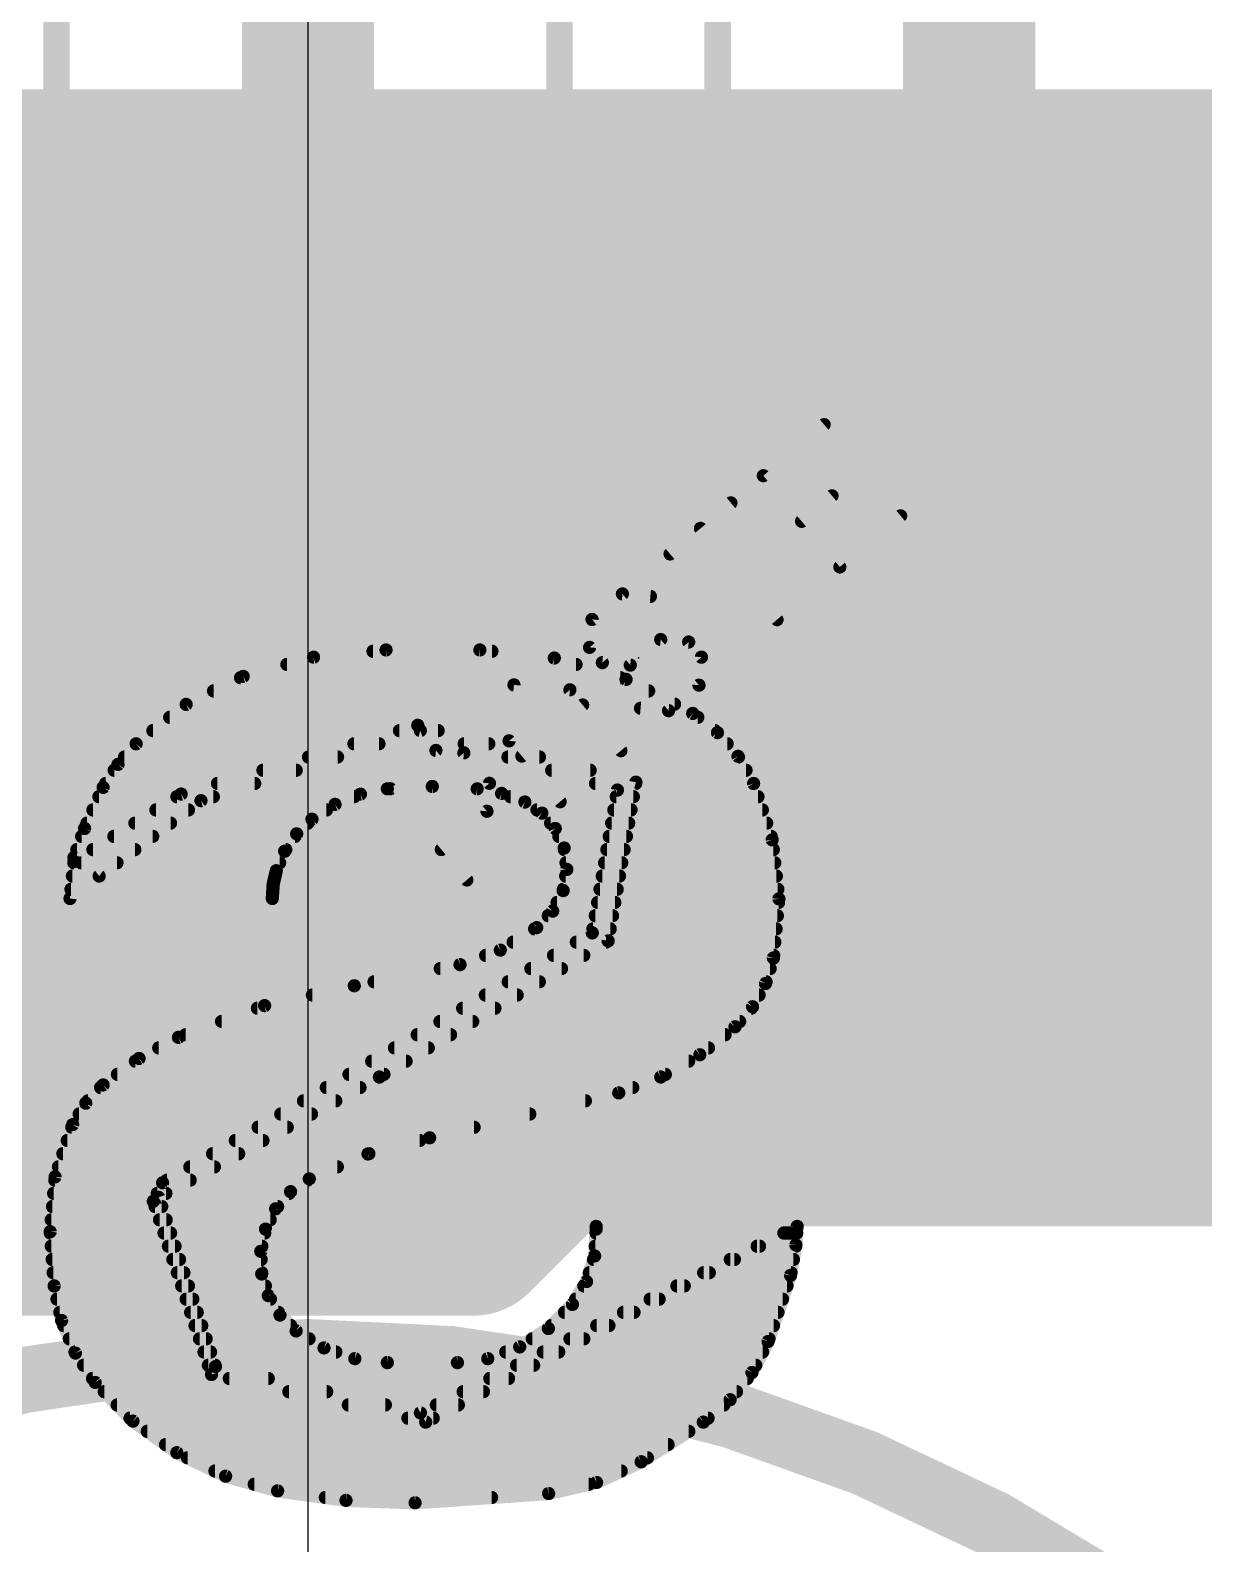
# Model space of a CAD drawing. Extents: x -8.2 to 28.1, y -0.4 to 23.5.
# Drawn here: x 12.166 to 14.421, y 4.966 to 7.873 of the extents above; entities that cross this region are included whole.
import ezdxf

# ---------------------------------------------------------------- set-up
doc = ezdxf.new("R2010")
doc.units = 0
for name, color, linetype in [('1', 12, 'CONTINUOUS'), ('21', 53, 'CONTINUOUS'), ('22', 53, 'CONTINUOUS'), ('23', 53, 'CONTINUOUS'), ('29', 253, 'CONTINUOUS'), ('31', 253, 'CONTINUOUS'), ('39', 12, 'CONTINUOUS'), ('48', 253, 'CONTINUOUS'), ('51', 53, 'CONTINUOUS')]:
    doc.layers.add(name, color=color, linetype=linetype)

# ---------------------------------------------------------------- blocks, each defined once
blk = doc.blocks.new('RECT')
blk.add_solid([(-0.5, -0.5), (0.5, -0.5), (-0.5, 0.5), (0.5, 0.5)])

msp = doc.modelspace()

# ---------------------------------------------------------------- linework, layer by layer
at = {"layer": '1'}
for points, const_width in [([(12.7, 8.5575), (12.7, 6.35)], 0.254), ([(13.97, 8.5575), (13.97, 6.35)], 0.254), ([(13.335, 6.6675), (13.335, 5.8738)], 0.3048), ([(12.7, 6.35), (12.5222, 6.6675)], 0.254), ([(13.97, 6.35), (14.1478, 6.6675)], 0.254), ([(13.335, 5.8738), (13.0175, 5.5563)], 0.3048), ([(13.0175, 5.5563), (11.43, 5.5563)], 0.3048)]:
    msp.add_lwpolyline(points, dxfattribs=dict(at, const_width=const_width))
for points, const_width in [([(13.4112, 6.6675, 1), (13.2588, 6.6675)], 0.1524), ([(12.5776, 6.6985, 1), (12.4668, 6.6365)], 0.127), ([(14.2032, 6.6365, 1), (14.0924, 6.6985)], 0.127), ([(12.6446, 6.319, 1), (12.7554, 6.381)], 0.127), ([(13.9146, 6.381, 1), (14.0254, 6.319)], 0.127), ([(12.6365, 6.35, 1), (12.7635, 6.35)], 0.127), ([(13.9065, 6.35, 1), (14.0335, 6.35)], 0.127), ([(13.3889, 5.8199, 1), (13.2811, 5.9276)], 0.1524), ([(13.2588, 5.8738, 1), (13.4112, 5.8738)], 0.1524), ([(13.0175, 5.4801, 1), (13.0175, 5.6325)], 0.1524), ([(12.9636, 5.6101, 1), (13.0714, 5.5024)], 0.1524)]:
    msp.add_lwpolyline(points, format="xyb", dxfattribs=dict(at, const_width=const_width))
at = {"layer": '21', "const_width": 0.1524}
for points in [[(12.065, 7.6835), (14.605, 7.6835)], [(14.605, 5.6515), (12.065, 5.6515)]]:
    msp.add_lwpolyline(points, dxfattribs=at)
at = {"layer": '22', "const_width": 0.0254}
for points in [[(12.7106, 6.6688), (12.8499, 6.6827)], [(12.8249, 6.6802), (13.0533, 6.6802)], [(12.8499, 6.6827), (13.0302, 6.6827)], [(13.0302, 6.6827), (13.1732, 6.6672)], [(12.5755, 6.6319), (12.7106, 6.6688)], [(12.6594, 6.6548), (13.2149, 6.6548)], [(13.1732, 6.6672), (13.311, 6.6261)], [(12.4658, 6.5781), (12.5755, 6.6319)], [(12.5704, 6.6294), (13.3001, 6.6294)], [(13.311, 6.6261), (13.4391, 6.5608)], [(12.5186, 6.604), (13.3544, 6.604)], [(12.3698, 6.5024), (12.4658, 6.5781)], [(12.4668, 6.5786), (13.4042, 6.5786)], [(13.4391, 6.5608), (13.4866, 6.5239)], [(12.4342, 6.5532), (13.4489, 6.5532)], [(12.4562, 6.4059), (12.9108, 6.538)], [(12.9108, 6.538), (13.3299, 6.4287)], [(12.3349, 6.4629), (12.3698, 6.5024)], [(12.3698, 6.5024), (12.8363, 6.5024)], [(12.402, 6.5278), (13.4816, 6.5278)], [(12.9159, 6.5278), (12.4943, 6.3932)], [(12.7883, 6.5024), (13.0473, 6.5024)], [(12.8757, 6.5278), (12.9499, 6.5278)], [(13.2944, 6.4135), (12.9159, 6.5278)], [(13, 6.5024), (13.5053, 6.5024)], [(13.4866, 6.5239), (13.5261, 6.4784)], [(12.3474, 6.477), (12.7568, 6.477)], [(12.7009, 6.477), (13.1447, 6.477)], [(13.0841, 6.477), (13.5269, 6.477)], [(13.5261, 6.4784), (13.556, 6.4262)], [(12.3063, 6.4186), (12.3349, 6.4629)], [(12.3276, 6.4516), (12.6772, 6.4516)], [(12.6135, 6.4516), (13.2421, 6.4516)], [(13.1682, 6.4516), (13.5415, 6.4516)], [(12.2707, 6.3398), (12.3063, 6.4186)], [(12.3112, 6.4262), (12.5977, 6.4262)], [(12.5261, 6.4262), (13.3295, 6.4262)], [(12.8524, 6.416), (12.8008, 6.4057)], [(12.9388, 6.4205), (12.8524, 6.416)], [(13.0251, 6.416), (12.9388, 6.4205)], [(13.0719, 6.4071), (13.0251, 6.416)], [(13.2461, 6.1392), (13.2944, 6.4135)], [(13.2523, 6.4262), (13.556, 6.4262)], [(13.3299, 6.4287), (13.2766, 6.1239)], [(13.556, 6.4262), (13.5918, 6.3179)], [(12.2504, 6.2763), (12.4562, 6.4059)], [(12.2983, 6.4008), (12.5181, 6.4008)], [(12.4943, 6.3932), (12.2987, 6.2484)], [(12.4481, 6.4008), (12.7886, 6.4008)], [(12.7519, 6.386), (12.7076, 6.3576)], [(12.8008, 6.4057), (12.7519, 6.386)], [(13.1166, 6.3906), (13.0719, 6.4071)], [(13.0891, 6.4008), (13.325, 6.4008)], [(13.1493, 6.3693), (13.1166, 6.3906)], [(13.2922, 6.4008), (13.5644, 6.4008)], [(12.2868, 6.3754), (12.4703, 6.3754)], [(12.4078, 6.3754), (12.7354, 6.3754)], [(12.7076, 6.3576), (12.6782, 6.3295)], [(13.1399, 6.3754), (13.3206, 6.3754)], [(13.175, 6.3398), (13.1493, 6.3693)], [(13.2877, 6.3754), (13.5728, 6.3754)], [(12.2504, 6.284), (12.2707, 6.3398)], [(12.2753, 6.35), (12.4359, 6.35)], [(12.3674, 6.35), (12.6997, 6.35)], [(12.6782, 6.3295), (12.655, 6.296)], [(13.1661, 6.35), (13.3161, 6.35)], [(13.1921, 6.3022), (13.175, 6.3398)], [(13.2832, 6.35), (13.5812, 6.35)], [(12.2559, 6.2992), (12.3673, 6.2992)], [(12.2652, 6.3246), (12.4016, 6.3246)], [(12.2868, 6.2992), (12.6573, 6.2992)], [(12.3271, 6.3246), (12.6749, 6.3246)], [(13.1819, 6.3246), (13.3117, 6.3246)], [(13.1973, 6.2612), (13.1921, 6.3022)], [(13.1925, 6.2992), (13.3073, 6.2992)], [(13.2743, 6.2992), (13.5939, 6.2992)], [(13.2787, 6.3246), (13.5896, 6.3246)], [(13.5918, 6.3179), (13.6047, 6.2045)], [(12.2428, 6.2052), (12.2504, 6.2763)], [(12.2501, 6.2738), (12.6455, 6.2738)], [(12.2987, 6.2484), (12.2504, 6.284)], [(12.2642, 6.2738), (12.333, 6.2738)], [(12.655, 6.296), (12.639, 6.2586)], [(13.1957, 6.2738), (13.3028, 6.2738)], [(13.2698, 6.2738), (13.5968, 6.2738)], [(12.2474, 6.2484), (12.6367, 6.2484)], [(12.639, 6.2586), (12.633, 6.2322)], [(13.1902, 6.2205), (13.1973, 6.2612)], [(13.1951, 6.2484), (13.2984, 6.2484)], [(13.2653, 6.2484), (13.5997, 6.2484)], [(12.2447, 6.223), (12.6325, 6.223)], [(12.633, 6.2322), (12.6314, 6.2052)], [(13.1701, 6.1811), (13.1902, 6.2205)], [(13.1906, 6.223), (13.2939, 6.223)], [(13.2609, 6.223), (13.6026, 6.223)], [(12.6314, 6.2052), (12.2428, 6.2052)], [(13.1394, 6.1493), (13.1701, 6.1811)], [(13.1785, 6.1976), (13.2895, 6.1976)], [(13.2564, 6.1976), (13.604, 6.1976)], [(13.6047, 6.2045), (13.5941, 6.0909)], [(13.1615, 6.1722), (13.285, 6.1722)], [(13.2519, 6.1722), (13.6017, 6.1722)], [(12.4206, 5.6591), (13.2461, 6.1392)], [(13.2766, 6.1239), (12.8372, 5.8623)], [(13.0694, 6.1062), (13.1394, 6.1493)], [(13.1353, 6.1468), (13.2806, 6.1468)], [(13.2474, 6.1468), (13.5993, 6.1468)], [(12.9921, 6.0782), (13.0694, 6.1062)], [(13.0413, 6.096), (13.2297, 6.096)], [(13.0941, 6.1214), (13.2724, 6.1214)], [(13.1718, 6.096), (13.5946, 6.096)], [(13.2155, 6.1214), (13.5969, 6.1214)], [(12.7889, 6.0376), (12.9921, 6.0782)], [(12.9541, 6.0706), (13.1871, 6.0706)], [(13.1281, 6.0706), (13.5878, 6.0706)], [(13.5941, 6.0909), (13.579, 6.042)], [(12.6166, 5.9995), (12.7889, 6.0376)], [(12.8269, 6.0452), (13.1444, 6.0452)], [(13.0845, 6.0452), (13.58, 6.0452)], [(13.579, 6.042), (13.554, 5.9973)], [(12.7085, 6.0198), (13.1018, 6.0198)], [(13.0408, 6.0198), (13.5666, 6.0198)], [(12.4511, 5.9385), (12.6166, 5.9995)], [(12.6028, 5.9944), (13.0591, 5.9944)], [(12.9971, 5.9944), (13.5515, 5.9944)], [(13.554, 5.9973), (13.5204, 5.9588)], [(12.5339, 5.969), (13.0164, 5.969)], [(12.9535, 5.969), (13.5293, 5.969)], [(13.5204, 5.9588), (13.4528, 5.905)], [(12.3754, 5.898), (12.4511, 5.9385)], [(12.4649, 5.9436), (12.9738, 5.9436)], [(12.9098, 5.9436), (13.5013, 5.9436)], [(12.3063, 5.8471), (12.3754, 5.898)], [(12.3684, 5.8928), (12.8884, 5.8928)], [(12.4132, 5.9182), (12.9311, 5.9182)], [(12.8224, 5.8928), (13.4312, 5.8928)], [(12.8661, 5.9182), (13.4693, 5.9182)], [(13.4528, 5.905), (13.3777, 5.8624)], [(12.3339, 5.8674), (12.8458, 5.8674)], [(12.8372, 5.8623), (12.413, 5.6312)], [(12.7788, 5.8674), (13.3865, 5.8674)], [(13.3777, 5.8624), (13.2969, 5.8318)], [(12.2731, 5.8121), (12.3063, 5.8471)], [(12.3015, 5.842), (12.7999, 5.842)], [(12.7351, 5.842), (13.3239, 5.842)], [(13.2969, 5.8318), (12.9337, 5.7455)], [(12.2479, 5.7709), (12.2731, 5.8121)], [(12.2773, 5.8166), (12.7533, 5.8166)], [(12.6914, 5.8166), (13.2329, 5.8166)], [(12.2603, 5.7912), (12.7067, 5.7912)], [(12.6477, 5.7912), (13.126, 5.7912)], [(12.2141, 5.6706), (12.2479, 5.7709)], [(12.2462, 5.7658), (12.6601, 5.7658)], [(12.6041, 5.7658), (13.0191, 5.7658)], [(12.9337, 5.7455), (12.8152, 5.7146)], [(12.2291, 5.715), (12.5668, 5.715)], [(12.2376, 5.7404), (12.6134, 5.7404)], [(12.5167, 5.715), (12.8169, 5.715)], [(12.5604, 5.7404), (12.9142, 5.7404)], [(12.2205, 5.6896), (12.5202, 5.6896)], [(12.473, 5.6896), (12.7564, 5.6896)], [(12.8152, 5.7146), (12.7025, 5.6667)], [(12.2047, 5.5651), (12.2141, 5.6706)], [(12.2136, 5.6642), (12.4736, 5.6642)], [(12.4028, 5.6236), (12.4206, 5.6591)], [(12.4294, 5.6642), (12.6989, 5.6642)], [(12.7025, 5.6667), (12.6665, 5.642)], [(12.2113, 5.6388), (12.427, 5.6388)], [(12.4104, 5.6388), (12.6637, 5.6388)], [(12.413, 5.6312), (12.5222, 5.3061)], [(12.6665, 5.642), (12.6379, 5.6091)], [(12.209, 5.6134), (12.419, 5.6134)], [(12.5146, 5.2908), (12.4028, 5.6236)], [(12.4062, 5.6134), (12.6416, 5.6134)], [(12.6379, 5.6091), (12.6184, 5.5701)], [(12.2067, 5.588), (12.4275, 5.588)], [(12.4148, 5.588), (12.6273, 5.588)], [(12.6184, 5.5701), (12.6093, 5.5275)], [(12.9159, 5.2172), (13.6398, 5.5753)], [(13.6398, 5.5753), (12.9261, 5.1994)], [(13.2507, 5.5186), (13.2537, 5.5702)], [(13.2537, 5.5702), (13.2537, 5.5753)], [(13.2537, 5.5753), (13.6398, 5.5753)], [(13.6398, 5.5753), (13.6373, 5.5397)], [(12.2123, 5.461), (12.2047, 5.5651)], [(12.2049, 5.5626), (12.436, 5.5626)], [(12.4233, 5.5626), (12.6168, 5.5626)], [(13.2533, 5.5626), (13.6157, 5.5626)], [(13.6141, 5.5626), (13.6389, 5.5626)], [(12.2067, 5.5372), (12.4446, 5.5372)], [(12.2086, 5.5118), (12.4531, 5.5118)], [(12.4318, 5.5372), (12.6113, 5.5372)], [(12.4404, 5.5118), (12.6099, 5.5118)], [(12.6093, 5.5275), (12.6111, 5.4839)], [(13.2351, 5.4694), (13.2507, 5.5186)], [(13.2485, 5.5118), (13.5192, 5.5118)], [(13.2518, 5.5372), (13.5675, 5.5372)], [(13.5114, 5.5118), (13.6324, 5.5118)], [(13.5628, 5.5372), (13.6369, 5.5372)], [(13.6373, 5.5397), (13.6271, 5.4813)], [(12.2104, 5.4864), (12.4616, 5.4864)], [(12.4489, 5.4864), (12.611, 5.4864)], [(12.6111, 5.4839), (12.6237, 5.4423)], [(13.2405, 5.4864), (13.471, 5.4864)], [(13.4601, 5.4864), (13.628, 5.4864)], [(12.2266, 5.3946), (12.2123, 5.461)], [(12.2123, 5.461), (12.4702, 5.461)], [(12.4574, 5.461), (12.618, 5.461)], [(13.208, 5.4254), (13.2351, 5.4694)], [(13.23, 5.461), (13.4228, 5.461)], [(13.4087, 5.461), (13.6202, 5.461)], [(13.6271, 5.4813), (13.5839, 5.3543)], [(12.2178, 5.4356), (12.4787, 5.4356)], [(12.466, 5.4356), (12.6278, 5.4356)], [(12.6237, 5.4423), (12.6462, 5.4051)], [(13.1618, 5.3791), (13.208, 5.4254)], [(13.2143, 5.4356), (13.3746, 5.4356)], [(13.3574, 5.4356), (13.6116, 5.4356)], [(12.2232, 5.4102), (12.4872, 5.4102)], [(12.4745, 5.4102), (12.6431, 5.4102)], [(12.6462, 5.4051), (12.6771, 5.3746)], [(13.1928, 5.4102), (13.3263, 5.4102)], [(13.306, 5.4102), (13.6029, 5.4102)], [(12.2532, 5.332), (12.2266, 5.3946)], [(12.2307, 5.3848), (12.4958, 5.3848)], [(12.483, 5.3848), (12.6668, 5.3848)], [(12.6771, 5.3746), (12.7307, 5.3419)], [(13.1067, 5.3439), (13.1618, 5.3791)], [(13.1675, 5.3848), (13.2781, 5.3848)], [(13.2547, 5.3848), (13.5943, 5.3848)], [(12.2415, 5.3594), (12.5043, 5.3594)], [(12.4916, 5.3594), (12.702, 5.3594)], [(12.7307, 5.3419), (12.7901, 5.3213)], [(13.0454, 5.3213), (13.1067, 5.3439)], [(13.131, 5.3594), (13.2299, 5.3594)], [(13.2034, 5.3594), (13.5856, 5.3594)], [(13.5839, 5.3543), (13.553, 5.2948)], [(12.2523, 5.334), (12.5128, 5.334)], [(12.2911, 5.2756), (12.2532, 5.332)], [(12.2689, 5.3086), (12.5214, 5.3086)], [(12.5001, 5.334), (12.7536, 5.334)], [(12.5086, 5.3086), (13.1334, 5.3086)], [(12.7901, 5.3213), (12.8524, 5.3137)], [(12.8524, 5.3137), (12.987, 5.3137)], [(12.987, 5.3137), (13.0454, 5.3213)], [(13.0799, 5.334), (13.1817, 5.334)], [(13.1007, 5.3086), (13.5602, 5.3086)], [(13.152, 5.334), (13.5734, 5.334)], [(12.286, 5.2832), (12.6236, 5.2832)], [(12.9261, 5.1994), (12.5146, 5.2908)], [(12.5222, 5.3061), (12.9159, 5.2172)], [(12.5488, 5.2832), (13.0852, 5.2832)], [(13.0493, 5.2832), (13.5437, 5.2832)], [(13.553, 5.2948), (13.511, 5.2424)], [(12.3637, 5.2013), (12.2911, 5.2756)], [(12.3085, 5.2578), (12.7361, 5.2578)], [(12.6632, 5.2578), (13.037, 5.2578)], [(12.998, 5.2578), (13.5233, 5.2578)], [(12.3333, 5.2324), (12.8486, 5.2324)], [(12.7775, 5.2324), (12.9888, 5.2324)], [(12.9466, 5.2324), (13.499, 5.2324)], [(13.511, 5.2424), (13.4595, 5.1994)], [(12.3581, 5.207), (13.4686, 5.207)], [(12.4481, 5.1407), (12.3637, 5.2013)], [(12.8919, 5.207), (12.9405, 5.207)], [(13.4595, 5.1994), (13.3401, 5.1232)], [(12.3911, 5.1816), (13.4316, 5.1816)], [(12.4264, 5.1562), (13.3918, 5.1562)], [(12.5416, 5.0955), (12.4481, 5.1407)], [(12.4685, 5.1308), (13.352, 5.1308)], [(12.5212, 5.1054), (13.3017, 5.1054)], [(13.3401, 5.1232), (13.2544, 5.0834)], [(12.6416, 5.0673), (12.5416, 5.0955)], [(12.5967, 5.08), (13.2395, 5.08)], [(13.2544, 5.0834), (13.1623, 5.0622)], [(12.7731, 5.0491), (12.6416, 5.0673)], [(12.7333, 5.0546), (13.0527, 5.0546)], [(12.9057, 5.0444), (12.7731, 5.0491)], [(13.1623, 5.0622), (12.9057, 5.0444)]]:
    msp.add_lwpolyline(points, dxfattribs=at)
at = {"layer": '22', "const_width": 0.0127}
for points in [[(12.8249, 6.6866, 1), (12.8249, 6.6738)], [(12.8499, 6.6891, 1), (12.8499, 6.6764)], [(12.8505, 6.6764, 1), (12.8493, 6.689)], [(13.0309, 6.689, 1), (13.0295, 6.6764)], [(13.0302, 6.6764, 1), (13.0302, 6.6891)], [(13.0533, 6.6738, 1), (13.0533, 6.6866)], [(12.6594, 6.6612, 1), (12.6594, 6.6485)], [(12.7099, 6.6751, 1), (12.7112, 6.6625)], [(12.7123, 6.6626, 1), (12.7089, 6.6749)], [(13.175, 6.6733, 1), (13.1714, 6.6611)], [(13.1725, 6.6609, 1), (13.1739, 6.6735)], [(13.2149, 6.6485, 1), (13.2149, 6.6612)], [(12.5704, 6.6358, 1), (12.5704, 6.6231)], [(12.5738, 6.638, 1), (12.5772, 6.6258)], [(12.5783, 6.6262, 1), (12.5727, 6.6376)], [(13.3001, 6.6231, 1), (13.3001, 6.6358)], [(13.3139, 6.6318, 1), (13.3081, 6.6205)], [(13.3092, 6.6201, 1), (13.3128, 6.6322)], [(12.5186, 6.6104, 1), (12.5186, 6.5976)], [(13.3544, 6.5976, 1), (13.3544, 6.6104)], [(12.463, 6.5838, 1), (12.4686, 6.5724)], [(12.4668, 6.585, 1), (12.4668, 6.5723)], [(12.4697, 6.5731, 1), (12.4618, 6.5831)], [(13.4042, 6.5723, 1), (13.4042, 6.585)], [(13.443, 6.5658, 1), (13.4352, 6.5558)], [(13.4362, 6.5551, 1), (13.442, 6.5665)], [(12.4342, 6.5596, 1), (12.4342, 6.5469)], [(12.9124, 6.5441, 1), (12.9092, 6.5319)], [(12.9126, 6.5319, 1), (12.909, 6.5441)], [(13.4489, 6.5469, 1), (13.4489, 6.5596)], [(12.3698, 6.5088, 1), (12.3698, 6.4961)], [(12.3659, 6.5074, 1), (12.3737, 6.4974)], [(12.3746, 6.4982, 1), (12.365, 6.5066)], [(12.402, 6.5342, 1), (12.402, 6.5214)], [(12.7883, 6.5088, 1), (12.7883, 6.4961)], [(12.8363, 6.4961, 1), (12.8363, 6.5088)], [(12.8757, 6.5342, 1), (12.8757, 6.5214)], [(12.9177, 6.5339, 1), (12.9141, 6.5217)], [(12.9178, 6.5218, 1), (12.914, 6.5338)], [(12.9499, 6.5214, 1), (12.9499, 6.5342)], [(13, 6.5088, 1), (13, 6.4961)], [(13.0473, 6.4961, 1), (13.0473, 6.5088)], [(13.4914, 6.528, 1), (13.4818, 6.5197)], [(13.4816, 6.5214, 1), (13.4816, 6.5342)], [(13.4827, 6.5189, 1), (13.4905, 6.5289)], [(13.5053, 6.4961, 1), (13.5053, 6.5088)], [(12.3474, 6.4834, 1), (12.3474, 6.4707)], [(12.7009, 6.4834, 1), (12.7009, 6.4707)], [(12.7568, 6.4707, 1), (12.7568, 6.4834)], [(13.0841, 6.4834, 1), (13.0841, 6.4707)], [(13.1447, 6.4707, 1), (13.1447, 6.4834)], [(13.5316, 6.4816, 1), (13.5206, 6.4753)], [(13.5213, 6.4743, 1), (13.5309, 6.4826)], [(13.5269, 6.4707, 1), (13.5269, 6.4834)], [(12.3276, 6.458, 1), (12.3276, 6.4452)], [(12.3302, 6.4671, 1), (12.3397, 6.4587)], [(12.3403, 6.4594, 1), (12.3296, 6.4663)], [(12.6135, 6.458, 1), (12.6135, 6.4452)], [(12.6772, 6.4452, 1), (12.6772, 6.458)], [(13.1682, 6.458, 1), (13.1682, 6.4452)], [(13.2421, 6.4452, 1), (13.2421, 6.458)], [(13.5415, 6.4452, 1), (13.5415, 6.458)], [(12.301, 6.422, 1), (12.3116, 6.4152)], [(12.3121, 6.416, 1), (12.3005, 6.4212)], [(12.3112, 6.4326, 1), (12.3112, 6.4199)], [(12.5261, 6.4326, 1), (12.5261, 6.4199)], [(12.5977, 6.4199, 1), (12.5977, 6.4326)], [(12.8521, 6.4223, 1), (12.8527, 6.4097)], [(12.8536, 6.4098, 1), (12.8512, 6.4222)], [(12.9391, 6.4268, 1), (12.9384, 6.4141)], [(12.9391, 6.4141, 1), (12.9384, 6.4268)], [(13.0263, 6.4222, 1), (13.0239, 6.4098)], [(13.0248, 6.4097, 1), (13.0254, 6.4223)], [(13.2523, 6.4326, 1), (13.2523, 6.4199)], [(13.3007, 6.4124, 1), (13.2881, 6.4146)], [(13.2926, 6.4074, 1), (13.2962, 6.4196)], [(13.3362, 6.4276, 1), (13.3236, 6.4298)], [(13.3283, 6.4226, 1), (13.3315, 6.4348)], [(13.3295, 6.4199, 1), (13.3295, 6.4326)], [(13.562, 6.4282, 1), (13.55, 6.4242)], [(13.5505, 6.423, 1), (13.5615, 6.4294)], [(13.556, 6.4199, 1), (13.556, 6.4326)], [(12.2983, 6.4072, 1), (12.2983, 6.3944)], [(12.4481, 6.4072, 1), (12.4481, 6.3944)], [(12.4544, 6.412, 1), (12.458, 6.3998)], [(12.4596, 6.4005, 1), (12.4528, 6.4113)], [(12.4924, 6.3992, 1), (12.4962, 6.3872)], [(12.4981, 6.3881, 1), (12.4905, 6.3983)], [(12.5181, 6.3944, 1), (12.5181, 6.4072)], [(12.7496, 6.3919, 1), (12.7543, 6.3801)], [(12.7554, 6.3807, 1), (12.7485, 6.3914)], [(12.7886, 6.3944, 1), (12.7886, 6.4072)], [(12.7995, 6.4119, 1), (12.802, 6.3995)], [(12.8031, 6.3998, 1), (12.7984, 6.4116)], [(13.0741, 6.4131, 1), (13.0697, 6.4012)], [(13.0707, 6.4009, 1), (13.0731, 6.4134)], [(13.0891, 6.4072, 1), (13.0891, 6.3944)], [(13.1201, 6.3959, 1), (13.1131, 6.3853)], [(13.1144, 6.3846, 1), (13.1188, 6.3966)], [(13.2922, 6.4072, 1), (13.2922, 6.3944)], [(13.325, 6.3944, 1), (13.325, 6.4072)], [(13.5644, 6.3944, 1), (13.5644, 6.4072)], [(12.2868, 6.3818, 1), (12.2868, 6.369)], [(12.4078, 6.3818, 1), (12.4078, 6.369)], [(12.4703, 6.369, 1), (12.4703, 6.3818)], [(12.7042, 6.3629, 1), (12.711, 6.3523)], [(12.712, 6.353, 1), (12.7032, 6.3622)], [(12.7354, 6.369, 1), (12.7354, 6.3818)], [(13.1399, 6.3818, 1), (13.1399, 6.369)], [(13.1541, 6.3734, 1), (13.1446, 6.3651)], [(13.1459, 6.364, 1), (13.1528, 6.3746)], [(13.2877, 6.3818, 1), (13.2877, 6.369)], [(13.3206, 6.369, 1), (13.3206, 6.3818)], [(13.5728, 6.369, 1), (13.5728, 6.3818)], [(12.2649, 6.3424, 1), (12.2765, 6.3372)], [(12.2767, 6.3376, 1), (12.2647, 6.342)], [(12.2753, 6.3564, 1), (12.2753, 6.3437)], [(12.3674, 6.3564, 1), (12.3674, 6.3437)], [(12.4359, 6.3437, 1), (12.4359, 6.3564)], [(12.6738, 6.334, 1), (12.6826, 6.3249)], [(12.6834, 6.3258, 1), (12.673, 6.3331)], [(12.6997, 6.3437, 1), (12.6997, 6.3564)], [(13.1661, 6.3564, 1), (13.1661, 6.3437)], [(13.1808, 6.3424, 1), (13.1692, 6.3372)], [(13.1702, 6.3356, 1), (13.1798, 6.344)], [(13.2832, 6.3564, 1), (13.2832, 6.3437)], [(13.3161, 6.3437, 1), (13.3161, 6.3564)], [(13.5812, 6.3437, 1), (13.5812, 6.3564)], [(12.2559, 6.3056, 1), (12.2559, 6.2928)], [(12.2652, 6.331, 1), (12.2652, 6.3182)], [(12.2868, 6.3056, 1), (12.2868, 6.2928)], [(12.3271, 6.331, 1), (12.3271, 6.3182)], [(12.3673, 6.2928, 1), (12.3673, 6.3056)], [(12.4016, 6.3182, 1), (12.4016, 6.331)], [(12.6573, 6.2928, 1), (12.6573, 6.3056)], [(12.6749, 6.3182, 1), (12.6749, 6.331)], [(13.1819, 6.331, 1), (13.1819, 6.3182)], [(13.1984, 6.303, 1), (13.1858, 6.3014)], [(13.1925, 6.3056, 1), (13.1925, 6.2928)], [(13.1863, 6.2996, 1), (13.1979, 6.3048)], [(13.2743, 6.3056, 1), (13.2743, 6.2928)], [(13.2787, 6.331, 1), (13.2787, 6.3182)], [(13.3073, 6.2928, 1), (13.3073, 6.3056)], [(13.3117, 6.3182, 1), (13.3117, 6.331)], [(13.5981, 6.3186, 1), (13.5855, 6.3171)], [(13.5858, 6.3159, 1), (13.5978, 6.3199)], [(13.5896, 6.3182, 1), (13.5896, 6.331)], [(13.5939, 6.2928, 1), (13.5939, 6.3056)], [(12.2501, 6.2802, 1), (12.2501, 6.2675)], [(12.2542, 6.2891, 1), (12.2466, 6.2789)], [(12.2444, 6.2862, 1), (12.2564, 6.2818)], [(12.247, 6.2817, 1), (12.2538, 6.2709)], [(12.2567, 6.2756, 1), (12.2441, 6.277)], [(12.2642, 6.2802, 1), (12.2642, 6.2675)], [(12.333, 6.2675, 1), (12.333, 6.2802)], [(12.6455, 6.2675, 1), (12.6455, 6.2802)], [(12.6498, 6.2996, 1), (12.6603, 6.2924)], [(12.6609, 6.2935, 1), (12.6492, 6.2985)], [(13.1957, 6.2802, 1), (13.1957, 6.2675)], [(13.2698, 6.2802, 1), (13.2698, 6.2675)], [(13.3028, 6.2675, 1), (13.3028, 6.2802)], [(13.5968, 6.2675, 1), (13.5968, 6.2802)], [(12.2474, 6.2548, 1), (12.2474, 6.242)], [(12.2949, 6.2535, 1), (12.3025, 6.2433)], [(12.2949, 6.2433, 1), (12.3025, 6.2535)], [(12.6332, 6.2611, 1), (12.6448, 6.2561)], [(12.6452, 6.2572, 1), (12.6328, 6.26)], [(12.6367, 6.242, 1), (12.6367, 6.2548)], [(13.1951, 6.2548, 1), (13.1951, 6.242)], [(13.191, 6.2604, 1), (13.2036, 6.262)], [(13.2036, 6.2601, 1), (13.1911, 6.2623)], [(13.2653, 6.2548, 1), (13.2653, 6.242)], [(13.2984, 6.242, 1), (13.2984, 6.2548)], [(13.5997, 6.242, 1), (13.5997, 6.2548)], [(12.2447, 6.2294, 1), (12.2447, 6.2166)], [(12.6268, 6.2336, 1), (12.6392, 6.2308)], [(12.6394, 6.2318, 1), (12.6267, 6.2326)], [(12.6325, 6.2166, 1), (12.6325, 6.2294)], [(13.1839, 6.2216, 1), (13.1965, 6.2194)], [(13.1906, 6.2294, 1), (13.1906, 6.2166)], [(13.1959, 6.2176, 1), (13.1845, 6.2234)], [(13.2609, 6.2294, 1), (13.2609, 6.2166)], [(13.2939, 6.2166, 1), (13.2939, 6.2294)], [(13.6026, 6.2166, 1), (13.6026, 6.2294)], [(12.2428, 6.2116, 1), (12.2428, 6.1989)], [(12.2365, 6.2059, 1), (12.2491, 6.2045)], [(12.6251, 6.2056, 1), (12.6377, 6.2048)], [(12.6314, 6.1989, 1), (12.6314, 6.2116)], [(13.1747, 6.1767, 1), (13.1655, 6.1855)], [(13.1785, 6.204, 1), (13.1785, 6.1913)], [(13.2564, 6.204, 1), (13.2564, 6.1913)], [(13.2895, 6.1913, 1), (13.2895, 6.204)], [(13.611, 6.2039, 1), (13.5984, 6.2051)], [(13.5984, 6.2038, 1), (13.611, 6.2052)], [(13.604, 6.1913, 1), (13.604, 6.204)], [(13.1615, 6.1786, 1), (13.1615, 6.1658)], [(13.1644, 6.184, 1), (13.1758, 6.1782)], [(13.2519, 6.1786, 1), (13.2519, 6.1658)], [(13.285, 6.1658, 1), (13.285, 6.1786)], [(13.6017, 6.1658, 1), (13.6017, 6.1786)], [(13.1353, 6.1532, 1), (13.1353, 6.1405)], [(13.1348, 6.1537, 1), (13.144, 6.1449)], [(13.1427, 6.1439, 1), (13.1361, 6.1547)], [(13.2398, 6.1403, 1), (13.2524, 6.1381)], [(13.2474, 6.1532, 1), (13.2474, 6.1405)], [(13.2493, 6.1337, 1), (13.2429, 6.1447)], [(13.2798, 6.1184, 1), (13.2734, 6.1294)], [(13.2806, 6.1405, 1), (13.2806, 6.1532)], [(13.5993, 6.1405, 1), (13.5993, 6.1532)], [(13.0413, 6.1024, 1), (13.0413, 6.0896)], [(13.0661, 6.1116, 1), (13.0727, 6.1008)], [(13.0716, 6.1002, 1), (13.0673, 6.1121)], [(13.0941, 6.1278, 1), (13.0941, 6.1151)], [(13.1718, 6.1024, 1), (13.1718, 6.0896)], [(13.2155, 6.1278, 1), (13.2155, 6.1151)], [(13.2297, 6.0896, 1), (13.2297, 6.1024)], [(13.2703, 6.125, 1), (13.2829, 6.1228)], [(13.2724, 6.1151, 1), (13.2724, 6.1278)], [(13.5946, 6.0896, 1), (13.5946, 6.1024)], [(13.5969, 6.1151, 1), (13.5969, 6.1278)], [(12.9541, 6.077, 1), (12.9541, 6.0643)], [(12.9899, 6.0842, 1), (12.9943, 6.0722)], [(12.9933, 6.072, 1), (12.9909, 6.0844)], [(13.1281, 6.077, 1), (13.1281, 6.0643)], [(13.1871, 6.0643, 1), (13.1871, 6.077)], [(13.5878, 6.0915, 1), (13.6004, 6.0903)], [(13.5878, 6.0643, 1), (13.5878, 6.077)], [(13.6002, 6.089, 1), (13.588, 6.0928)], [(12.7877, 6.0438, 1), (12.7901, 6.0314)], [(12.7903, 6.0314, 1), (12.7875, 6.0438)], [(12.8269, 6.0516, 1), (12.8269, 6.0389)], [(13.0845, 6.0516, 1), (13.0845, 6.0389)], [(13.1444, 6.0389, 1), (13.1444, 6.0516)], [(13.5729, 6.0439, 1), (13.585, 6.0401)], [(13.5845, 6.0389, 1), (13.5734, 6.0451)], [(13.58, 6.0389, 1), (13.58, 6.0516)], [(12.7085, 6.0262, 1), (12.7085, 6.0134)], [(13.0408, 6.0262, 1), (13.0408, 6.0134)], [(13.1018, 6.0134, 1), (13.1018, 6.0262)], [(13.5666, 6.0134, 1), (13.5666, 6.0262)], [(12.6028, 6.0008, 1), (12.6028, 5.9881)], [(12.6153, 6.0057, 1), (12.618, 5.9933)], [(12.6188, 5.9935, 1), (12.6145, 6.0054)], [(12.9971, 6.0008, 1), (12.9971, 5.9881)], [(13.0591, 5.9881, 1), (13.0591, 6.0008)], [(13.5485, 6.0004, 1), (13.5596, 5.9943)], [(13.5588, 5.9932, 1), (13.5493, 6.0015)], [(13.5515, 5.9881, 1), (13.5515, 6.0008)], [(12.5339, 5.9754, 1), (12.5339, 5.9627)], [(12.9535, 5.9754, 1), (12.9535, 5.9627)], [(13.0164, 5.9627, 1), (13.0164, 5.9754)], [(13.5156, 5.963, 1), (13.5252, 5.9546)], [(13.5244, 5.9538, 1), (13.5164, 5.9638)], [(13.5293, 5.9627, 1), (13.5293, 5.9754)], [(12.4489, 5.9445, 1), (12.4533, 5.9325)], [(12.4541, 5.9329, 1), (12.4481, 5.9441)], [(12.4649, 5.95, 1), (12.4649, 5.9372)], [(12.9098, 5.95, 1), (12.9098, 5.9372)], [(12.9738, 5.9372, 1), (12.9738, 5.95)], [(13.5013, 5.9372, 1), (13.5013, 5.95)], [(12.3684, 5.8992, 1), (12.3684, 5.8864)], [(12.3724, 5.9036, 1), (12.3784, 5.8924)], [(12.3792, 5.8929, 1), (12.3717, 5.9031)], [(12.4132, 5.9246, 1), (12.4132, 5.9119)], [(12.8224, 5.8992, 1), (12.8224, 5.8864)], [(12.8661, 5.9246, 1), (12.8661, 5.9119)], [(12.8884, 5.8864, 1), (12.8884, 5.8992)], [(12.9311, 5.9119, 1), (12.9311, 5.9246)], [(13.4312, 5.8864, 1), (13.4312, 5.8992)], [(13.4488, 5.91, 1), (13.4567, 5.9001)], [(13.4559, 5.8995, 1), (13.4497, 5.9106)], [(13.4693, 5.9119, 1), (13.4693, 5.9246)], [(12.3339, 5.8738, 1), (12.3339, 5.861)], [(12.7788, 5.8738, 1), (12.7788, 5.861)], [(12.834, 5.8678, 1), (12.8404, 5.8568)], [(12.8402, 5.8567, 1), (12.8342, 5.8679)], [(12.8458, 5.861, 1), (12.8458, 5.8738)], [(13.3746, 5.8679, 1), (13.3808, 5.8568)], [(13.3799, 5.8564, 1), (13.3754, 5.8683)], [(13.3865, 5.861, 1), (13.3865, 5.8738)], [(12.3015, 5.8484, 1), (12.3015, 5.8357)], [(12.3025, 5.8522, 1), (12.3101, 5.842)], [(12.3109, 5.8427, 1), (12.3017, 5.8515)], [(12.7351, 5.8484, 1), (12.7351, 5.8357)], [(12.7999, 5.8357, 1), (12.7999, 5.8484)], [(13.2947, 5.8377, 1), (13.2991, 5.8259)], [(13.2984, 5.8256, 1), (13.2954, 5.838)], [(13.3239, 5.8357, 1), (13.3239, 5.8484)], [(12.2685, 5.8165, 1), (12.2777, 5.8077)], [(12.2785, 5.8088, 1), (12.2676, 5.8154)], [(12.2773, 5.823, 1), (12.2773, 5.8102)], [(12.6914, 5.823, 1), (12.6914, 5.8102)], [(12.7533, 5.8102, 1), (12.7533, 5.823)], [(13.2329, 5.8102, 1), (13.2329, 5.823)], [(12.2603, 5.7976, 1), (12.2603, 5.7848)], [(12.6477, 5.7976, 1), (12.6477, 5.7848)], [(12.7067, 5.7848, 1), (12.7067, 5.7976)], [(13.126, 5.7848, 1), (13.126, 5.7976)], [(12.2462, 5.7722, 1), (12.2462, 5.7595)], [(12.2425, 5.7742, 1), (12.2533, 5.7676)], [(12.2539, 5.7689, 1), (12.2419, 5.7729)], [(12.6041, 5.7722, 1), (12.6041, 5.7595)], [(12.6601, 5.7595, 1), (12.6601, 5.7722)], [(12.9322, 5.7517, 1), (12.9352, 5.7393)], [(12.9353, 5.7394, 1), (12.9321, 5.7516)], [(13.0191, 5.7595, 1), (13.0191, 5.7722)], [(12.2291, 5.7214, 1), (12.2291, 5.7086)], [(12.2376, 5.7468, 1), (12.2376, 5.734)], [(12.5167, 5.7214, 1), (12.5167, 5.7086)], [(12.5604, 5.7468, 1), (12.5604, 5.734)], [(12.5668, 5.7086, 1), (12.5668, 5.7214)], [(12.6134, 5.734, 1), (12.6134, 5.7468)], [(12.8169, 5.7086, 1), (12.8169, 5.7214)], [(12.9142, 5.734, 1), (12.9142, 5.7468)], [(12.2205, 5.696, 1), (12.2205, 5.6833)], [(12.473, 5.696, 1), (12.473, 5.6833)], [(12.5202, 5.6833, 1), (12.5202, 5.696)], [(12.7564, 5.6833, 1), (12.7564, 5.696)], [(12.8136, 5.7207, 1), (12.8168, 5.7084)], [(12.8177, 5.7087, 1), (12.8127, 5.7204)], [(12.2136, 5.6706, 1), (12.2136, 5.6578)], [(12.2081, 5.6726, 1), (12.2201, 5.6685)], [(12.2204, 5.67, 1), (12.2078, 5.6711)], [(12.4174, 5.6646, 1), (12.4238, 5.6536)], [(12.4263, 5.6563, 1), (12.4149, 5.6619)], [(12.4294, 5.6706, 1), (12.4294, 5.6578)], [(12.4736, 5.6578, 1), (12.4736, 5.6706)], [(12.7, 5.6725, 1), (12.705, 5.6609)], [(12.7061, 5.6615, 1), (12.6989, 5.6719)], [(12.6989, 5.6578, 1), (12.6989, 5.6706)], [(12.2113, 5.6452, 1), (12.2113, 5.6325)], [(12.4104, 5.6452, 1), (12.4104, 5.6325)], [(12.419, 5.6332, 1), (12.407, 5.6292)], [(12.41, 5.6368, 1), (12.416, 5.6256)], [(12.427, 5.6325, 1), (12.427, 5.6452)], [(12.6629, 5.6473, 1), (12.6701, 5.6368)], [(12.6713, 5.6379, 1), (12.6617, 5.6462)], [(12.6637, 5.6325, 1), (12.6637, 5.6452)], [(12.209, 5.6198, 1), (12.209, 5.6071)], [(12.4088, 5.6256, 1), (12.3968, 5.6216)], [(12.3971, 5.6264, 1), (12.4085, 5.6208)], [(12.4062, 5.6198, 1), (12.4062, 5.6071)], [(12.419, 5.6071, 1), (12.419, 5.6198)], [(12.6331, 5.6133, 1), (12.6427, 5.605)], [(12.6436, 5.6063, 1), (12.6322, 5.612)], [(12.6416, 5.6071, 1), (12.6416, 5.6198)], [(12.2067, 5.5944, 1), (12.2067, 5.5816)], [(12.4148, 5.5944, 1), (12.4148, 5.5816)], [(12.4275, 5.5816, 1), (12.4275, 5.5944)], [(12.6246, 5.5688, 1), (12.6122, 5.5715)], [(12.6273, 5.5816, 1), (12.6273, 5.5944)], [(13.2537, 5.5817, 1), (13.2537, 5.569)], [(13.26, 5.5753, 1), (13.2474, 5.5753)], [(13.26, 5.5698, 1), (13.2474, 5.5706)], [(13.6461, 5.5749, 1), (13.6335, 5.5757)], [(13.6428, 5.5697, 1), (13.6368, 5.5809)], [(13.6426, 5.5696, 1), (13.637, 5.581)], [(13.6398, 5.569, 1), (13.6398, 5.5817)], [(12.211, 5.5656, 1), (12.1984, 5.5646)], [(12.1984, 5.5657, 1), (12.211, 5.5645)], [(12.2049, 5.569, 1), (12.2049, 5.5563)], [(12.4233, 5.569, 1), (12.4233, 5.5563)], [(12.436, 5.5563, 1), (12.436, 5.569)], [(12.6127, 5.573, 1), (12.6241, 5.5673)], [(12.6168, 5.5563, 1), (12.6168, 5.569)], [(13.2533, 5.569, 1), (13.2533, 5.5563)], [(13.2474, 5.5702, 1), (13.26, 5.5702)], [(13.6141, 5.569, 1), (13.6141, 5.5563)], [(13.6157, 5.5563, 1), (13.6157, 5.569)], [(13.6389, 5.5563, 1), (13.6389, 5.569)], [(12.2067, 5.5436, 1), (12.2067, 5.5309)], [(12.2086, 5.5182, 1), (12.2086, 5.5054)], [(12.4318, 5.5436, 1), (12.4318, 5.5309)], [(12.4404, 5.5182, 1), (12.4404, 5.5054)], [(12.4446, 5.5309, 1), (12.4446, 5.5436)], [(12.4531, 5.5054, 1), (12.4531, 5.5182)], [(12.6156, 5.5277, 1), (12.6029, 5.5272)], [(12.603, 5.5288, 1), (12.6155, 5.5262)], [(12.6099, 5.5054, 1), (12.6099, 5.5182)], [(12.6113, 5.5309, 1), (12.6113, 5.5436)], [(13.2485, 5.5182, 1), (13.2485, 5.5054)], [(13.2443, 5.519, 1), (13.257, 5.5183)], [(13.2567, 5.5167, 1), (13.2446, 5.5205)], [(13.2518, 5.5436, 1), (13.2518, 5.5309)], [(13.5114, 5.5182, 1), (13.5114, 5.5054)], [(13.5192, 5.5054, 1), (13.5192, 5.5182)], [(13.5628, 5.5436, 1), (13.5628, 5.5309)], [(13.5675, 5.5309, 1), (13.5675, 5.5436)], [(13.631, 5.5401, 1), (13.6436, 5.5393)], [(13.6436, 5.5386, 1), (13.631, 5.5408)], [(13.6324, 5.5054, 1), (13.6324, 5.5182)], [(13.6369, 5.5309, 1), (13.6369, 5.5436)], [(12.2104, 5.4928, 1), (12.2104, 5.4801)], [(12.4489, 5.4928, 1), (12.4489, 5.4801)], [(12.4616, 5.4801, 1), (12.4616, 5.4928)], [(12.6172, 5.4857, 1), (12.605, 5.4821)], [(12.611, 5.4801, 1), (12.611, 5.4928)], [(13.2405, 5.4928, 1), (13.2405, 5.4801)], [(13.4601, 5.4928, 1), (13.4601, 5.4801)], [(13.471, 5.4801, 1), (13.471, 5.4928)], [(13.628, 5.4801, 1), (13.628, 5.4928)], [(12.2185, 5.4623, 1), (12.2061, 5.4597)], [(12.2123, 5.4674, 1), (12.2123, 5.4546)], [(12.206, 5.4605, 1), (12.2186, 5.4615)], [(12.4574, 5.4674, 1), (12.4574, 5.4546)], [(12.4702, 5.4546, 1), (12.4702, 5.4674)], [(12.6048, 5.4836, 1), (12.6174, 5.4842)], [(12.618, 5.4546, 1), (12.618, 5.4674)], [(13.23, 5.4674, 1), (13.23, 5.4546)], [(13.2291, 5.4713, 1), (13.2412, 5.4675)], [(13.2405, 5.466, 1), (13.2297, 5.4727)], [(13.4087, 5.4674, 1), (13.4087, 5.4546)], [(13.4228, 5.4546, 1), (13.4228, 5.4674)], [(13.6202, 5.4546, 1), (13.6202, 5.4674)], [(13.6208, 5.4824, 1), (13.6334, 5.4802)], [(13.6331, 5.4793, 1), (13.6211, 5.4833)], [(12.2178, 5.442, 1), (12.2178, 5.4292)], [(12.466, 5.442, 1), (12.466, 5.4292)], [(12.4787, 5.4292, 1), (12.4787, 5.442)], [(12.6291, 5.4456, 1), (12.6183, 5.439)], [(12.6176, 5.4405, 1), (12.6298, 5.4442)], [(12.6278, 5.4292, 1), (12.6278, 5.442)], [(13.2125, 5.4209, 1), (13.2035, 5.4299)], [(13.2143, 5.442, 1), (13.2143, 5.4292)], [(13.3574, 5.442, 1), (13.3574, 5.4292)], [(13.3746, 5.4292, 1), (13.3746, 5.442)], [(13.6116, 5.4292, 1), (13.6116, 5.442)], [(12.2232, 5.4166, 1), (12.2232, 5.4039)], [(12.4745, 5.4166, 1), (12.4745, 5.4039)], [(12.4872, 5.4039, 1), (12.4872, 5.4166)], [(12.6506, 5.4096, 1), (12.6417, 5.4006)], [(12.6407, 5.4018, 1), (12.6516, 5.4084)], [(12.6431, 5.4039, 1), (12.6431, 5.4166)], [(13.1928, 5.4166, 1), (13.1928, 5.4039)], [(13.2026, 5.4287, 1), (13.2134, 5.4221)], [(13.306, 5.4166, 1), (13.306, 5.4039)], [(13.3263, 5.4039, 1), (13.3263, 5.4166)], [(13.6029, 5.4039, 1), (13.6029, 5.4166)], [(12.2324, 5.397, 1), (12.2207, 5.3921)], [(12.2204, 5.3932, 1), (12.2328, 5.3959)], [(12.2307, 5.3912, 1), (12.2307, 5.3784)], [(12.483, 5.3912, 1), (12.483, 5.3784)], [(12.4958, 5.3784, 1), (12.4958, 5.3912)], [(12.6668, 5.3784, 1), (12.6668, 5.3912)], [(12.6804, 5.38, 1), (12.6738, 5.3692)], [(12.6726, 5.3701, 1), (12.6816, 5.3791)], [(13.1573, 5.3836, 1), (13.1663, 5.3747)], [(13.1652, 5.3738, 1), (13.1584, 5.3845)], [(13.1675, 5.3912, 1), (13.1675, 5.3784)], [(13.2547, 5.3912, 1), (13.2547, 5.3784)], [(13.2781, 5.3784, 1), (13.2781, 5.3912)], [(13.5943, 5.3784, 1), (13.5943, 5.3912)], [(12.2415, 5.3658, 1), (12.2415, 5.353)], [(12.4916, 5.3658, 1), (12.4916, 5.353)], [(12.5043, 5.353, 1), (12.5043, 5.3658)], [(12.702, 5.353, 1), (12.702, 5.3658)], [(12.7328, 5.3479, 1), (12.7287, 5.3359)], [(12.7274, 5.3365, 1), (12.734, 5.3474)], [(13.1033, 5.3492, 1), (13.1102, 5.3385)], [(13.1089, 5.3379, 1), (13.1046, 5.3498)], [(13.131, 5.3658, 1), (13.131, 5.353)], [(13.2034, 5.3658, 1), (13.2034, 5.353)], [(13.2299, 5.353, 1), (13.2299, 5.3658)], [(13.5779, 5.3563, 1), (13.5899, 5.3523)], [(13.5895, 5.3514, 1), (13.5783, 5.3572)], [(13.5856, 5.353, 1), (13.5856, 5.3658)], [(12.2523, 5.3404, 1), (12.2523, 5.3277)], [(12.2584, 5.3355, 1), (12.2479, 5.3285)], [(12.2473, 5.3295, 1), (12.259, 5.3345)], [(12.2689, 5.315, 1), (12.2689, 5.3022)], [(12.5001, 5.3404, 1), (12.5001, 5.3277)], [(12.5086, 5.315, 1), (12.5086, 5.3022)], [(12.5128, 5.3277, 1), (12.5128, 5.3404)], [(12.5214, 5.3022, 1), (12.5214, 5.315)], [(12.7536, 5.3277, 1), (12.7536, 5.3404)], [(12.7908, 5.3276, 1), (12.7893, 5.315)], [(12.788, 5.3153, 1), (12.7921, 5.3273)], [(12.8524, 5.3201, 1), (12.8524, 5.3073)], [(12.8516, 5.3074, 1), (12.8532, 5.32)], [(12.9862, 5.32, 1), (12.9878, 5.3074)], [(12.987, 5.3073, 1), (12.987, 5.3201)], [(13.0432, 5.3273, 1), (13.0476, 5.3153)], [(13.0462, 5.315, 1), (13.0446, 5.3276)], [(13.0799, 5.3404, 1), (13.0799, 5.3277)], [(13.1007, 5.315, 1), (13.1007, 5.3022)], [(13.1334, 5.3022, 1), (13.1334, 5.315)], [(13.152, 5.3404, 1), (13.152, 5.3277)], [(13.1817, 5.3277, 1), (13.1817, 5.3404)], [(13.5602, 5.3022, 1), (13.5602, 5.315)], [(13.5734, 5.3277, 1), (13.5734, 5.3404)], [(12.286, 5.2896, 1), (12.286, 5.2768)], [(12.516, 5.297, 1), (12.5132, 5.2846)], [(12.5086, 5.2888, 1), (12.5206, 5.2928)], [(12.5236, 5.3123, 1), (12.5208, 5.2999)], [(12.5162, 5.3041, 1), (12.5282, 5.3081)], [(12.5488, 5.2896, 1), (12.5488, 5.2768)], [(12.6236, 5.2768, 1), (12.6236, 5.2896)], [(13.0493, 5.2896, 1), (13.0493, 5.2768)], [(13.0852, 5.2768, 1), (13.0852, 5.2896)], [(13.5437, 5.2768, 1), (13.5437, 5.2896)], [(13.5473, 5.2977, 1), (13.5586, 5.2918)], [(13.5579, 5.2908, 1), (13.548, 5.2987)], [(12.2956, 5.28, 1), (12.2866, 5.2712)], [(12.2858, 5.2721, 1), (12.2964, 5.2791)], [(12.3085, 5.2642, 1), (12.3085, 5.2515)], [(12.6632, 5.2642, 1), (12.6632, 5.2515)], [(12.7361, 5.2515, 1), (12.7361, 5.2642)], [(12.998, 5.2642, 1), (12.998, 5.2515)], [(13.037, 5.2515, 1), (13.037, 5.2642)], [(13.5233, 5.2515, 1), (13.5233, 5.2642)], [(12.3333, 5.2388, 1), (12.3333, 5.226)], [(12.7775, 5.2388, 1), (12.7775, 5.226)], [(12.8486, 5.226, 1), (12.8486, 5.2388)], [(12.9466, 5.2388, 1), (12.9466, 5.226)], [(12.9888, 5.226, 1), (12.9888, 5.2388)], [(13.499, 5.226, 1), (13.499, 5.2388)], [(13.506, 5.2464, 1), (13.5159, 5.2385)], [(13.515, 5.2376, 1), (13.5069, 5.2473)], [(12.3581, 5.2134, 1), (12.3581, 5.2006)], [(12.3674, 5.2065, 1), (12.36, 5.1961)], [(12.3592, 5.1969, 1), (12.3682, 5.2057)], [(12.8919, 5.2134, 1), (12.8919, 5.2006)], [(12.9131, 5.2229, 1), (12.9187, 5.2115)], [(12.9145, 5.211, 1), (12.9173, 5.2234)], [(12.9231, 5.205, 1), (12.9291, 5.1938)], [(12.9247, 5.1932, 1), (12.9275, 5.2056)], [(12.9405, 5.2006, 1), (12.9405, 5.2134)], [(13.4554, 5.2043, 1), (13.4636, 5.1945)], [(13.4629, 5.194, 1), (13.4561, 5.2048)], [(13.4686, 5.2006, 1), (13.4686, 5.2134)], [(12.3911, 5.188, 1), (12.3911, 5.1753)], [(13.4316, 5.1753, 1), (13.4316, 5.188)], [(12.4264, 5.1626, 1), (12.4264, 5.1498)], [(12.4508, 5.1464, 1), (12.4453, 5.1349)], [(12.4444, 5.1355, 1), (12.4518, 5.1458)], [(13.3918, 5.1498, 1), (13.3918, 5.1626)], [(12.4685, 5.1372, 1), (12.4685, 5.1244)], [(12.5212, 5.1118, 1), (12.5212, 5.0991)], [(13.3017, 5.0991, 1), (13.3017, 5.1118)], [(13.3367, 5.1286, 1), (13.3435, 5.1178)], [(13.3428, 5.1174, 1), (13.3374, 5.129)], [(13.352, 5.1244, 1), (13.352, 5.1372)], [(12.5434, 5.1017, 1), (12.5399, 5.0894)], [(12.5389, 5.0898, 1), (12.5444, 5.1013)], [(12.5967, 5.0864, 1), (12.5967, 5.0736)], [(13.2395, 5.0736, 1), (13.2395, 5.0864)], [(13.2517, 5.0892, 1), (13.2571, 5.0777)], [(13.2558, 5.0772, 1), (13.253, 5.0896)], [(12.6425, 5.0736, 1), (12.6407, 5.061)], [(12.6399, 5.0612, 1), (12.6433, 5.0734)], [(12.7333, 5.061, 1), (12.7333, 5.0483)], [(12.7733, 5.0554, 1), (12.7728, 5.0427)], [(12.7722, 5.0428, 1), (12.7739, 5.0554)], [(13.0527, 5.0483, 1), (13.0527, 5.061)], [(13.1609, 5.0684, 1), (13.1637, 5.056)], [(13.1627, 5.0559, 1), (13.1619, 5.0685)], [(12.9053, 5.0507, 1), (12.9061, 5.0381)], [(12.9055, 5.0381, 1), (12.9059, 5.0507)]]:
    msp.add_lwpolyline(points, format="xyb", dxfattribs=at)
at = {"layer": '23'}
msp.add_point((13.335, 6.6675), dxfattribs=at)
at = {"layer": '39', "const_width": 0.0508}
for points in [[(12.217, 7.7345), (12.217, 10.6805)], [(13.183, 10.6805), (13.183, 7.7345)], [(13.487, 7.7345), (13.487, 10.6805)], [(13.183, 7.7345), (12.217, 7.7345)], [(14.453, 7.7345), (13.487, 7.7345)]]:
    msp.add_lwpolyline(points, dxfattribs=at)
at = {"layer": '39'}
for points, const_width in [([(12.217, 7.7472, 1), (12.217, 7.7218)], 0.0254), ([(12.2043, 7.7345, 1), (12.2297, 7.7345)], 0.0254), ([(13.1703, 7.7345, 1), (13.1957, 7.7345)], 0.0254), ([(13.183, 7.7218, 1), (13.183, 7.7472)], 0.0254), ([(13.487, 7.7472, 1), (13.487, 7.7218)], 0.0254), ([(13.4743, 7.7345, 1), (13.4997, 7.7345)], 0.0254), ([(12.7, -0.254, 1), (12.7, 5.334, 1), (12.7, -0.254)], 0.127)]:
    msp.add_lwpolyline(points, format="xyb", dxfattribs=dict(at, const_width=const_width))
at = {"layer": '48'}
msp.add_line((12.7, 1.27), (12.7, 19.05), dxfattribs=at)
at = {"layer": '51'}
for points, const_width in [([(14.351, 7.1755), (12.319, 7.1755)], 0.127), ([(12.319, 7.1755), (12.319, 6.1595)], 0.127), ([(14.351, 6.1595), (14.351, 7.1755)], 0.127), ([(13.6916, 7.1155), (13.5747, 7.0175)], 0.0254), ([(13.5747, 7.0175), (13.7218, 6.8422)], 0.0254), ([(13.3956, 6.8672), (13.5124, 6.9652)], 0.0254), ([(13.6483, 6.9298), (13.7067, 6.9789)], 0.0254), ([(13.7218, 6.8422), (13.8387, 6.9403)], 0.0254), ([(13.6011, 6.7409), (13.454, 6.9162)], 0.0254), ([(13.3041, 6.7904), (13.2456, 6.7413)], 0.0254), ([(13.3578, 6.7857), (13.3041, 6.7904)], 0.0254), ([(13.2456, 6.7413), (13.2409, 6.6876)], 0.0254), ([(13.2409, 6.6876), (13.2655, 6.6584)], 0.0254), ([(13.3192, 6.6537), (13.3776, 6.7027)], 0.0254), ([(13.3776, 6.7027), (13.4313, 6.698)], 0.0254), ([(13.4313, 6.698), (13.4558, 6.6688)], 0.0254), ([(13.2655, 6.6584), (13.3192, 6.6537)], 0.0254), ([(13.4558, 6.6688), (13.4511, 6.6151)], 0.0254), ([(13.0863, 6.5081), (13.0957, 6.6155)], 0.0254), ([(13.0957, 6.6155), (13.2031, 6.6061)], 0.0254), ([(13.2031, 6.6061), (13.3012, 6.4893)], 0.0254), ([(13.4511, 6.6151), (13.3927, 6.5661)], 0.0254), ([(13.1108, 6.4789), (13.2277, 6.5769)], 0.0254), ([(13.3927, 6.5661), (13.339, 6.5708)], 0.0254), ([(13.1843, 6.3912), (13.0863, 6.5081)], 0.0254), ([(12.8581, 6.4162), (12.9457, 6.4897)], 0.0254), ([(12.9457, 6.4897), (12.9995, 6.485)], 0.0254), ([(12.9995, 6.485), (13.0485, 6.4266)], 0.0254), ([(13.0052, 6.2409), (12.8581, 6.4162)], 0.0254), ([(13.0485, 6.4266), (13.0438, 6.3728)], 0.0254), ([(13.0438, 6.3728), (12.9562, 6.2993)], 0.0254), ([(12.319, 6.1595), (14.351, 6.1595)], 0.127)]:
    msp.add_lwpolyline(points, dxfattribs=dict(at, const_width=const_width))
for points, const_width in [([(12.319, 7.2073, 1), (12.319, 7.1438)], 0.0635), ([(12.3508, 7.1755, 1), (12.2873, 7.1755)], 0.0635), ([(14.3828, 7.1755, 1), (14.3193, 7.1755)], 0.0635), ([(14.351, 7.1438, 1), (14.351, 7.2073)], 0.0635), ([(13.6957, 7.1107, 1), (13.6875, 7.1204)], 0.0127), ([(13.5796, 7.0216, 1), (13.5699, 7.0134)], 0.0127), ([(13.5707, 7.0223, 1), (13.5788, 7.0126)], 0.0127), ([(13.5165, 6.9603, 1), (13.5084, 6.9701)], 0.0127), ([(13.7108, 6.974, 1), (13.7026, 6.9837)], 0.0127), ([(13.8427, 6.9354, 1), (13.8346, 6.9451)], 0.0127), ([(13.4589, 6.9203, 1), (13.4491, 6.9121)], 0.0127), ([(13.6442, 6.9347, 1), (13.6524, 6.925)], 0.0127), ([(13.3915, 6.872, 1), (13.3997, 6.8623)], 0.0127), ([(13.7177, 6.8471, 1), (13.7259, 6.8374)], 0.0127), ([(13.717, 6.8381, 1), (13.7267, 6.8463)], 0.0127), ([(13.3046, 6.7967, 1), (13.3035, 6.784)], 0.0127), ([(13.3081, 6.7855, 1), (13.3, 6.7952)], 0.0127), ([(13.3572, 6.7793, 1), (13.3583, 6.792)], 0.0127), ([(13.252, 6.7408, 1), (13.2393, 6.7419)], 0.0127), ([(13.2416, 6.7462, 1), (13.2497, 6.7365)], 0.0127), ([(13.5962, 6.7368, 1), (13.6059, 6.745)], 0.0127), ([(13.2458, 6.6917, 1), (13.2361, 6.6835)], 0.0127), ([(13.2346, 6.6882, 1), (13.2473, 6.6871)], 0.0127), ([(13.3782, 6.709, 1), (13.377, 6.6964)], 0.0127), ([(13.3817, 6.6979, 1), (13.3735, 6.7076)], 0.0127), ([(13.4362, 6.7021, 1), (13.4265, 6.6939)], 0.0127), ([(13.4308, 6.6917, 1), (13.4319, 6.7043)], 0.0127), ([(13.266, 6.6647, 1), (13.2649, 6.6521)], 0.0127), ([(13.2606, 6.6543, 1), (13.2703, 6.6625)], 0.0127), ([(13.3151, 6.6586, 1), (13.3233, 6.6488)], 0.0127), ([(13.3186, 6.6474, 1), (13.3197, 6.66)], 0.0127), ([(13.4622, 6.6683, 1), (13.4495, 6.6694)], 0.0127), ([(13.451, 6.6647, 1), (13.4607, 6.6729)], 0.0127), ([(13.0962, 6.6218, 1), (13.0951, 6.6092)], 0.0127), ([(13.102, 6.615, 1), (13.0894, 6.6161)], 0.0127), ([(13.208, 6.6102, 1), (13.1983, 6.602)], 0.0127), ([(13.2026, 6.5998, 1), (13.2037, 6.6124)], 0.0127), ([(13.4448, 6.6156, 1), (13.4575, 6.6145)], 0.0127), ([(13.4552, 6.6102, 1), (13.447, 6.6199)], 0.0127), ([(13.2317, 6.572, 1), (13.2236, 6.5818)], 0.0127), ([(13.3395, 6.5771, 1), (13.3384, 6.5644)], 0.0127), ([(13.3886, 6.5709, 1), (13.3968, 6.5612)], 0.0127), ([(13.3922, 6.5597, 1), (13.3933, 6.5724)], 0.0127), ([(13.0912, 6.5121, 1), (13.0814, 6.504)], 0.0127), ([(13.08, 6.5086, 1), (13.0926, 6.5075)], 0.0127), ([(12.9463, 6.496, 1), (12.9452, 6.4834)], 0.0127), ([(12.9498, 6.4848, 1), (12.9417, 6.4946)], 0.0127), ([(13.0043, 6.4891, 1), (12.9946, 6.4809)], 0.0127), ([(12.9989, 6.4787, 1), (13, 6.4913)], 0.0127), ([(13.1067, 6.4837, 1), (13.1149, 6.474)], 0.0127), ([(13.2963, 6.4852, 1), (13.306, 6.4933)], 0.0127), ([(12.863, 6.4202, 1), (12.8532, 6.4121)], 0.0127), ([(12.854, 6.421, 1), (12.8622, 6.4113)], 0.0127), ([(13.0548, 6.426, 1), (13.0422, 6.4271)], 0.0127), ([(13.0436, 6.4225, 1), (13.0534, 6.4306)], 0.0127), ([(13.1795, 6.3871, 1), (13.1892, 6.3953)], 0.0127), ([(13.0375, 6.3734, 1), (13.0501, 6.3723)], 0.0127), ([(13.0479, 6.368, 1), (13.0397, 6.3777)], 0.0127), ([(12.9521, 6.3042, 1), (12.9602, 6.2944)], 0.0127), ([(13.0003, 6.2368, 1), (13.01, 6.245)], 0.0127), ([(12.319, 6.1913, 1), (12.319, 6.1278)], 0.0635), ([(14.351, 6.1278, 1), (14.351, 6.1913)], 0.0635), ([(12.2873, 6.1595, 1), (12.3508, 6.1595)], 0.0635), ([(14.3193, 6.1595, 1), (14.3828, 6.1595)], 0.0635)]:
    msp.add_lwpolyline(points, format="xyb", dxfattribs=dict(at, const_width=const_width))

# ---------------------------------------------------------------- block references
at = {"layer": '1', "xscale": 0.635, "yscale": 1.27}
for p in [(12.5222, 6.6675), (13.335, 6.6675), (14.1478, 6.6675)]:
    msp.add_blockref('RECT', p, dxfattribs=at)
at = {"layer": '29', "xscale": 0.8382, "yscale": 1.4732}
for p in [(12.5222, 6.6675), (13.335, 6.6675), (14.1478, 6.6675)]:
    msp.add_blockref('RECT', p, dxfattribs=at)
at = {"layer": '31', "xscale": 2.8448, "yscale": 1.9812}
msp.add_blockref('RECT', (13.335, 6.6675), dxfattribs=at)

doc.saveas('drawing.dxf')
